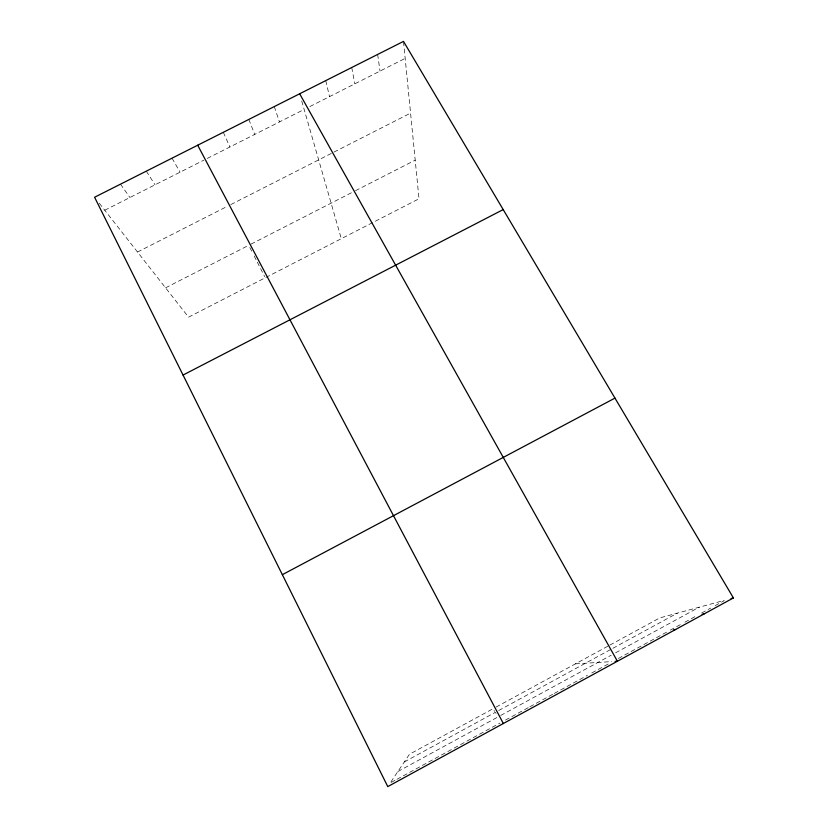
<?xml version="1.0" encoding="UTF-8"?>
<svg xmlns="http://www.w3.org/2000/svg" width="828" height="828" viewBox="0 0 828 828"><rect width="100%" height="100%" fill="white"/><g stroke="black" fill="none" stroke-linecap="round" stroke-linejoin="round"><path stroke-width="0.62" stroke-dasharray="4.14 3.1" d="M390.888 781.953L409.456 754.256L492.836 708.84L494.678 711.407M391.323 782.377L395.825 779.914M396.954 779.303L499.936 723.092M505.504 720.06L528.833 707.329M529.941 706.719L553.197 694.03M554.305 693.429L587.425 675.348M591.823 672.947L610.536 662.742M618.392 658.457L669.159 630.75M670.287 630.129L680.388 624.622M684.88 622.17L697.238 615.421M701.709 612.979L710.672 608.094M715.144 605.651L724.096 600.766M496.107 707.06L608.808 645.674M609.915 645.064L659.74 617.926L724.045 600.466M404.292 761.967L495.341 712.339L496.065 713.353M498.735 710.496L611.82 648.862M612.917 648.272L677.366 613.144M397.864 771.541L497.369 717.286M500.723 715.454L611.178 655.217M615.608 652.806L699.215 607.214M165.569 287.834L248.721 245.305M251.019 244.125L352.2 192.375M355.522 190.678L415.201 160.156M137.51 252.033L227.41 206.296M230.805 204.568L332.939 152.611M334.036 152.052L410.564 113.125M104.763 210.229L203.885 160.135M207.279 158.417L304.155 109.441M309.92 106.533L405.171 58.384M575.439 663.849L611.737 661.603M99.288 203.233L188.556 317.176L419.009 198.782L403.619 42.611M120.474 184.178L129.934 197.509M146.297 171.158L155.033 184.82M172.038 158.169L180.059 172.172M249.818 247.458L252.561 252.84M254.165 255.976L256.794 261.151M257.322 262.186L264.712 276.676M223.301 132.304L229.905 146.98M248.824 119.429L254.724 134.426M274.275 106.584L279.481 121.923M301.734 101.016L341.322 238.692M325.735 80.637L329.523 96.628M351.734 67.513L354.808 83.835M377.651 54.441L380.031 71.094"/><path stroke-width="1.24" d="M733.411 597.93L387.773 786.6L94.589 197.24L403.495 41.4L733.411 597.93L731.072 598.561M282.348 574.673L614.956 398.113M183.04 375.053L503.196 209.587M702.113 614.262L704.556 613.683M673.454 629.901L675.607 629.487M615.069 661.396L617.409 661.251L299.664 93.781M197.706 145.221L503.341 723.517"/></g></svg>
